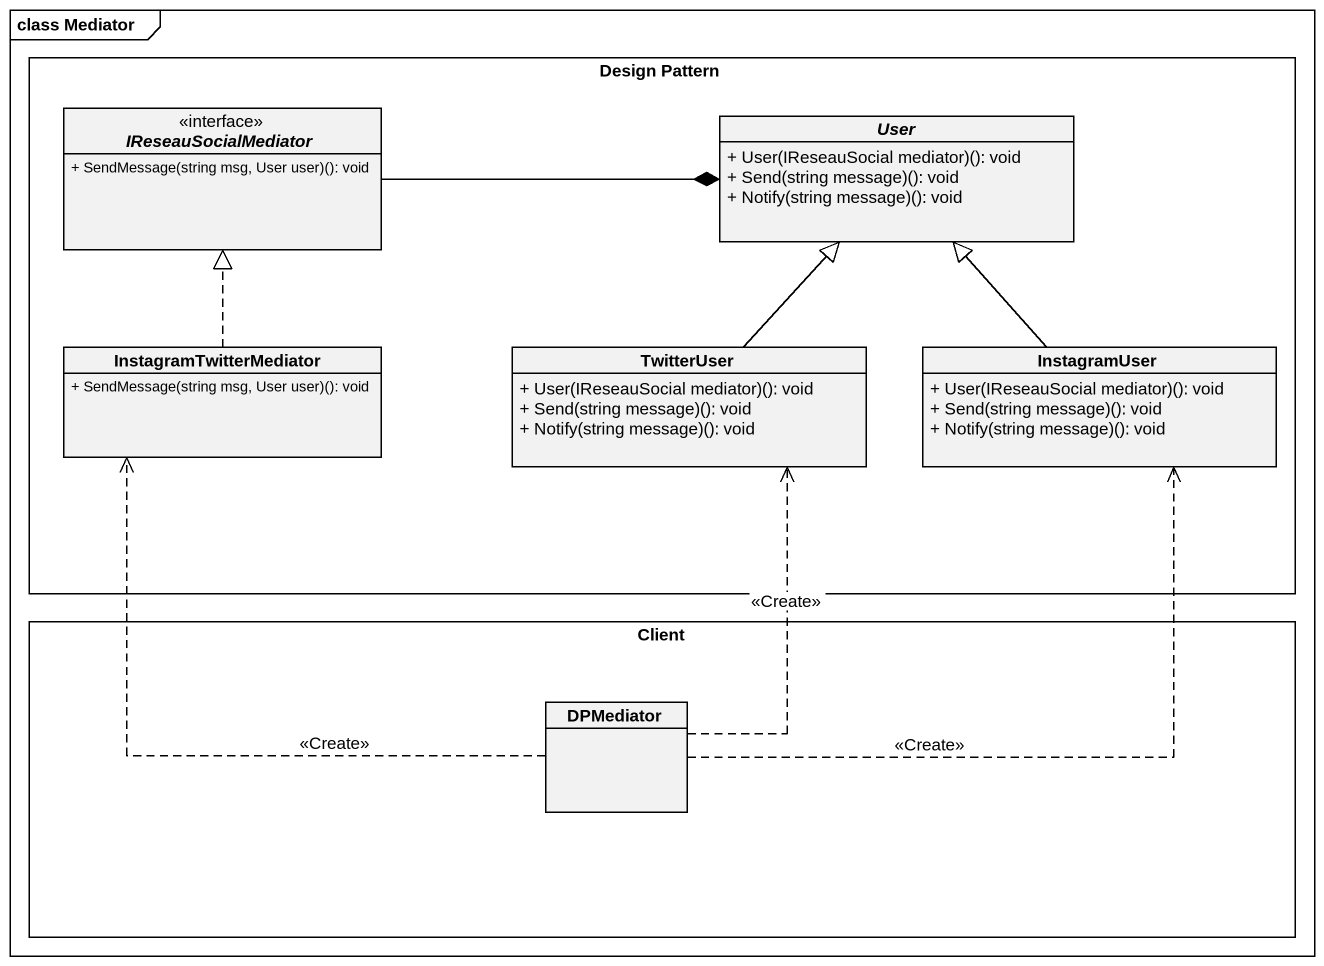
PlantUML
@startuml
mainframe class Mediator
hide circle
hide empty members
skinparam classAttributeIconSize 0
rectangle "Design Pattern" as Design_Pattern {
  interface IReseauSocialMediator {
    + SendMessage(string msg, User user)(): void
  }
  abstract class User {
    + User(IReseauSocial mediator)(): void
    + Send(string message)(): void
    + Notify(string message)(): void
  }
  class InstagramTwitterMediator {
    + SendMessage(string msg, User user)(): void
  }
  class TwitterUser {
    + User(IReseauSocial mediator)(): void
    + Send(string message)(): void
    + Notify(string message)(): void
  }
  class InstagramUser {
    + User(IReseauSocial mediator)(): void
    + Send(string message)(): void
    + Notify(string message)(): void
  }
}
rectangle Client {
  class DPMediator
}
IReseauSocialMediator -right-* User
InstagramTwitterMediator .up.|> IReseauSocialMediator
TwitterUser -up-|> User
InstagramUser -up-|> User
DPMediator .up.> InstagramTwitterMediator : <<Create>>
DPMediator .up.> TwitterUser : <<Create>>
DPMediator .up.> InstagramUser : <<Create>>
@enduml
